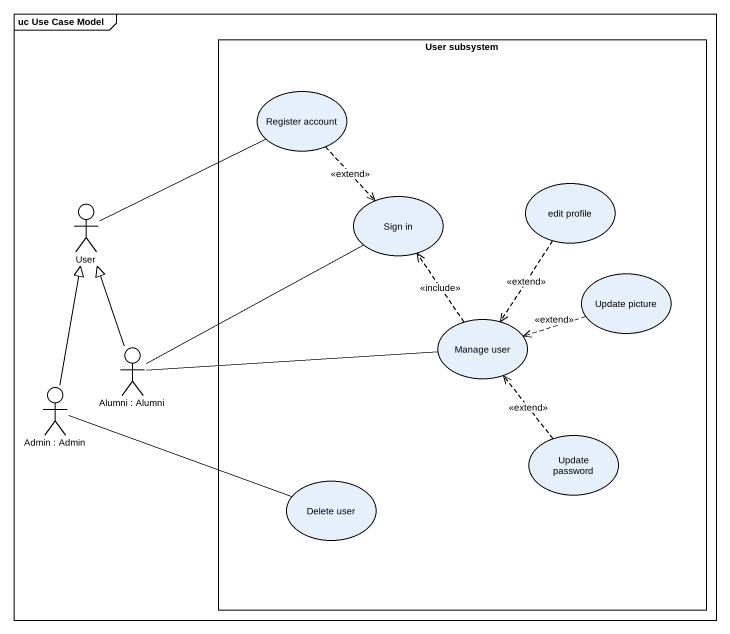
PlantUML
@startuml
mainframe uc Use Case Model
rectangle "User subsystem" as User_subsystem {
  usecase "Register account" as Register_account
  usecase "Sign in" as Sign_in
  usecase "edit profile" as edit_profile
  usecase "Update picture" as Update_picture
  usecase "Manage user" as Manage_user
  usecase "Update password" as Update_password
  usecase "Delete user" as Delete_user
}
actor User
actor "Alumni : Alumni" as Alumni
actor "Admin : Admin" as Admin
Register_account ..> Sign_in : <<extend>>
edit_profile ..> Manage_user : <<extend>>
User -right- Register_account
Update_picture .left.> Manage_user : <<extend>>
Alumni -up- Sign_in
Alumni -up-|> User
Alumni -right- Manage_user
Manage_user .up.> Sign_in : <<include>>
Admin -up-|> User
Admin -right- Delete_user
Update_password .up.> Manage_user : <<extend>>
@enduml
